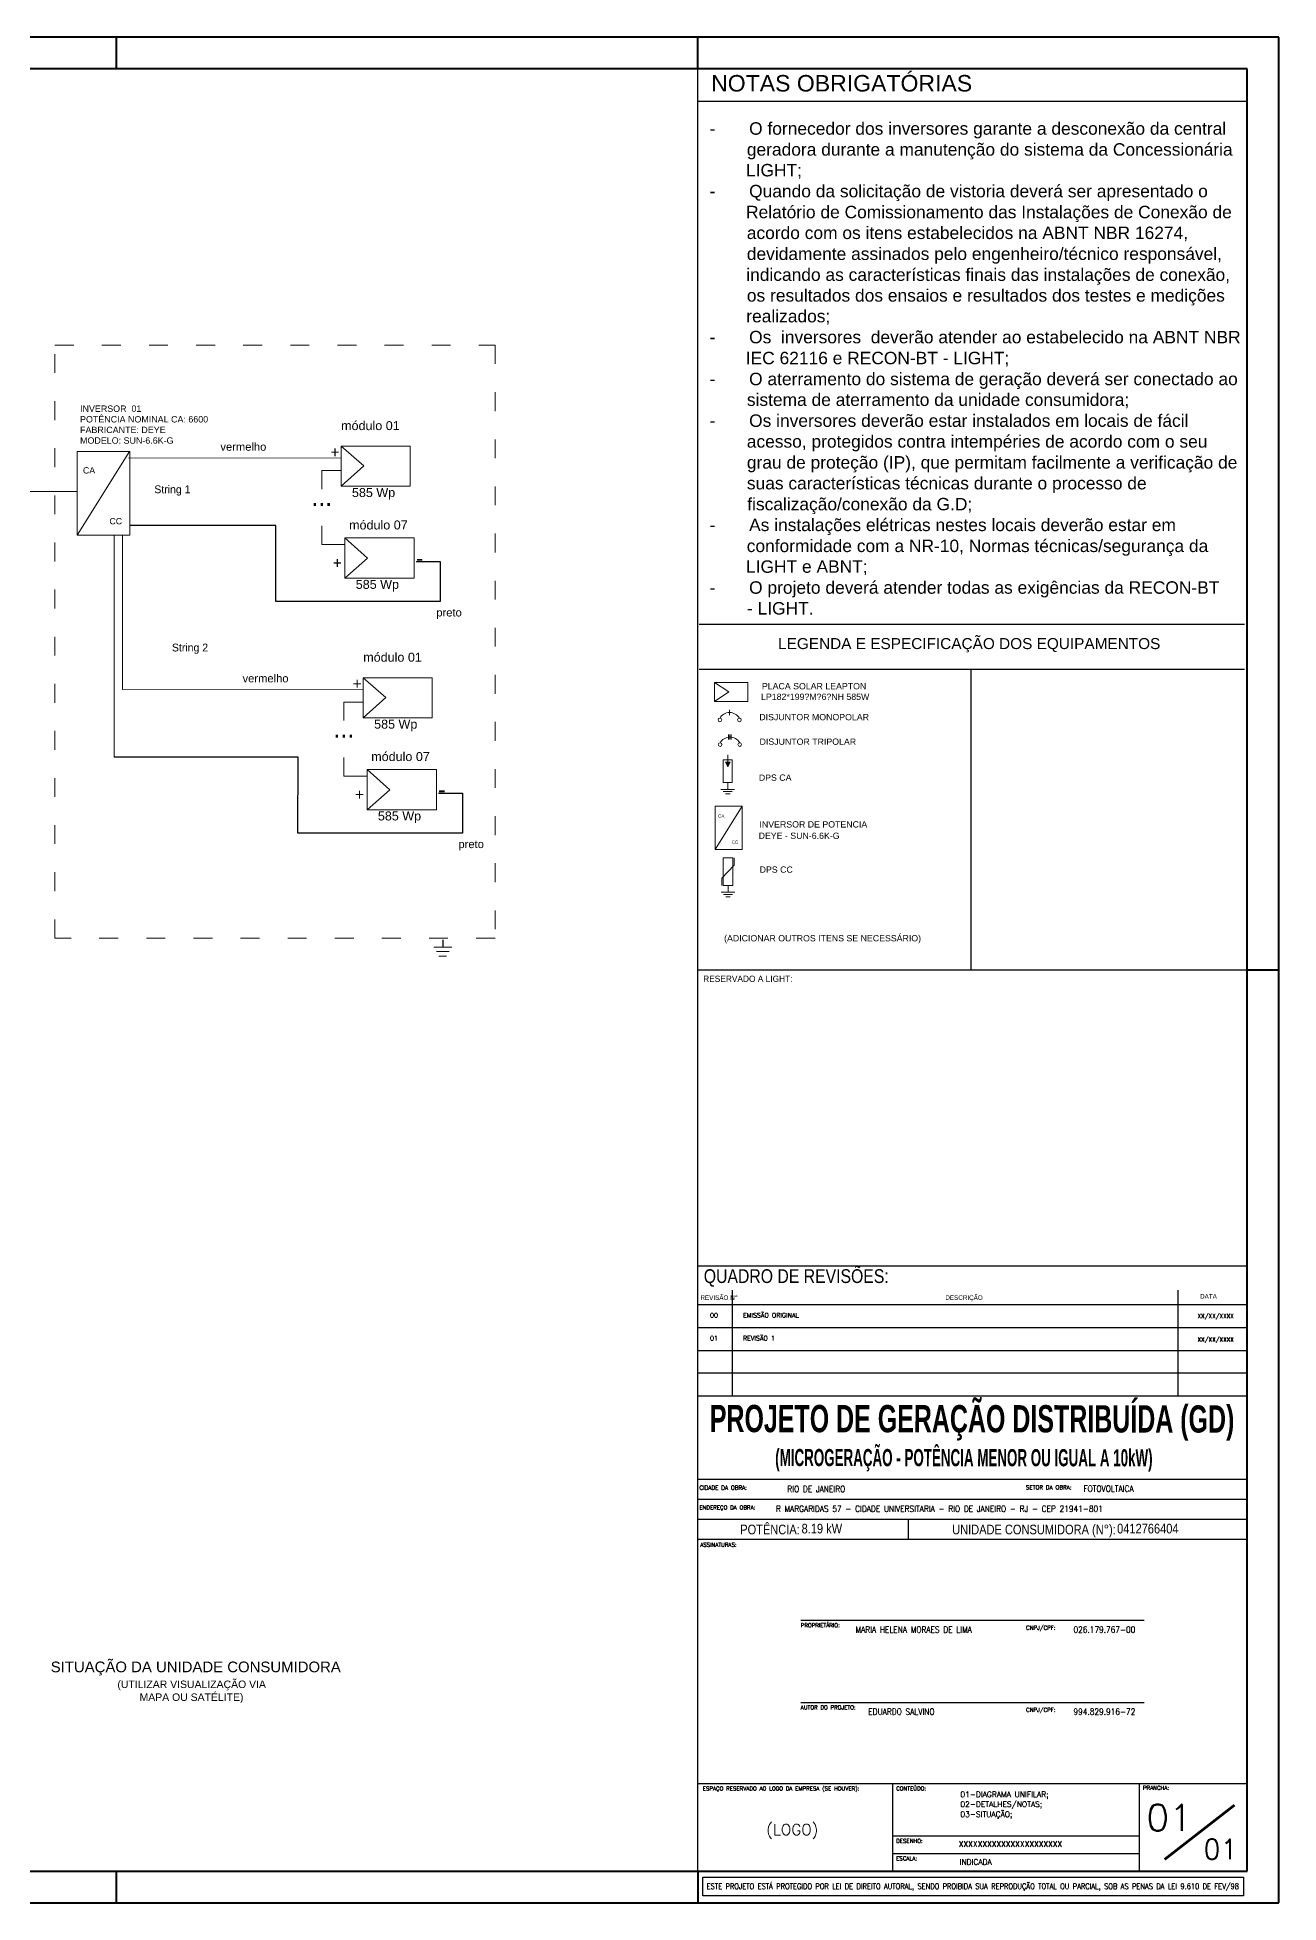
# Model space of a CAD drawing. Header units: metres. Extents: x 95 to 20660, y -9458 to 7254.
# Drawn here: x 540 to 936, y -8045 to -7451 of the extents above; entities that cross this region are included whole.
import ezdxf
from ezdxf.enums import TextEntityAlignment as Align

# ---------------------------------------------------------------- set-up
doc = ezdxf.new("R2010")
doc.units = ezdxf.units.M
doc.linetypes.add('ACAD_ISO03W100', pattern=[30, 12, -18])
doc.layers.get('0').update_dxf_attribs({"color": 4, "lineweight": 18})
for name, color, linetype, lineweight in [('CARIMBO EXT', 140, 'Continuous', 30), ('CARIMBO INT', 140, 'Continuous', 25), ('DETALHES_CTR25', 7, 'Continuous', 13), ('LINHA DE CHAMADA', 1, 'Continuous', 18), ('PDF_Text', 7, 'Continuous', 15), ('PDF_UNIFILAR', 7, 'Continuous', 15), ('PRANCHA EXT', 7, 'Continuous', 40), ('PRANCHA INT', 7, 'Continuous', 40), ('SIMBOLO', 1, 'Continuous', 18), ('TEXTO CAR1', 7, 'Continuous', 25), ('TEXTO CAR2', 7, 'Continuous', 18), ('TXT-02', 7, 'Continuous', 20), ('TXT-05', 7, 'Continuous', 20), ('WY-ELE-DIAGRAMA', 2, 'Continuous', 18), ('WY-ELE-DIAGRAMAS-TEXTO', 2, 'Continuous', 18)]:
    doc.layers.add(name, color=color, linetype=linetype, lineweight=lineweight)
doc.layers.add('PDF_DIAGRAMA', color=92, linetype='Continuous', lineweight=15, true_color=0x00dd00)
doc.styles.add('arial', font='arial.ttf')
doc.styles.add('MtXpl_Swis721_Cn_BT', font='swissc.ttf')
doc.styles.add('PDF Arial', font='arial.ttf')
doc.styles.add('ROMANS', font='romans.shx', dxfattribs={"width": 0.87})
doc.styles.add('SANSSERIFBOLD', font='sasb____.pfb', dxfattribs={"width": 2})
doc.styles.add('STANDARD-0.1', font='arial.ttf', dxfattribs={"height": 0.1})
doc.styles.add('Style-Arial', font='arial.ttf')
doc.styles.add('TECNICO', font='')
doc.styles.get('TECNICO').set_extended_font_data('Dauphin')

msp = doc.modelspace()

# ---------------------------------------------------------------- hatches: boundary and pattern name
at = {"lineweight": 9}
msp.add_hatch(color=7, dxfattribs=at).paths.add_polyline_path([(759.47, -7681.61), (760.91, -7681.61), (760.19, -7683.05)])

# ---------------------------------------------------------------- linework, layer by layer
at = {"color": 7, "lineweight": 20}
for p, q in [((637.08, -7588.73), (630.92, -7588.73)), ((630.92, -7588.73), (630.92, -7588.73)), ((630.92, -7588.73), (630.92, -7594.61)), ((637.08, -7593.67), (637.08, -7588.73)), ((630.92, -7606.37), (630.92, -7612.26)), ((564.83, -7679.94), (564.83, -7609.33)), ((567.42, -7658.42), (567.42, -7609.33)), ((567.42, -7609.33), (567.42, -7609.33)), ((630.92, -7612.26), (630.92, -7612.26)), ((630.92, -7612.26), (638.28, -7612.26)), ((644.13, -7662.48), (637.97, -7662.48)), ((637.97, -7662.48), (637.97, -7662.48)), ((637.97, -7662.48), (637.97, -7668.36)), ((644.13, -7667.42), (644.13, -7662.48)), ((637.97, -7680.12), (637.97, -7686)), ((637.97, -7686), (637.97, -7686)), ((637.97, -7686), (645.33, -7686))]:
    msp.add_line(p, q, dxfattribs=at)
at = {"color": 7, "lineweight": 9}
for p in [(755.97, -7656.2), (755.97, -7662.22)]:
    msp.add_line(p, (760.56, -7659.21), dxfattribs=at)
at = {"color": 7, "linetype": 'Continuous', "lineweight": 9}
for p, q in [((760.19, -7682.08), (760.19, -7679.2)), ((758.03, -7690.25), (762.35, -7690.25)), ((758.75, -7690.97), (761.63, -7690.97)), ((759.47, -7691.69), (760.91, -7691.69)), ((760.19, -7690.25), (760.19, -7688.09)), ((760.29, -7723.01), (760.29, -7720.85)), ((758.13, -7723.01), (762.45, -7723.01)), ((758.85, -7723.73), (761.73, -7723.73)), ((759.57, -7724.45), (761.01, -7724.45))]:
    msp.add_line(p, q, dxfattribs=at)
at = {"color": 7, "linetype": 'ACAD_ISO03W100', "lineweight": 9, "ltscale": 0.5}
msp.add_lwpolyline([(686.08, -7737.64), (545.94, -7737.64), (545.94, -7548.79), (686.08, -7548.79)], close=True, dxfattribs=at)
at = {"color": 7, "lineweight": 9}
for points in [[(659.04, -7593.67), (659.04, -7580.96), (637.08, -7580.96), (637.08, -7593.67)], [(660.34, -7623), (660.34, -7610.2), (638.28, -7610.2), (638.28, -7623)], [(666.09, -7667.42), (666.09, -7654.71), (644.13, -7654.71), (644.13, -7667.42)], [(755.97, -7656.2), (755.97, -7662.22), (766.54, -7662.22), (766.54, -7656.2)], [(667.4, -7696.75), (667.4, -7683.94), (645.33, -7683.94), (645.33, -7696.75)]]:
    msp.add_lwpolyline(points, close=True, dxfattribs=at)
for points in [[(637.08, -7593.67), (644.29, -7587.27), (637.08, -7580.96)], [(638.28, -7623), (645.5, -7616.6), (638.28, -7610.2)], [(644.13, -7667.42), (651.35, -7661.01), (644.13, -7654.71)], [(645.33, -7696.75), (652.55, -7690.35), (645.33, -7683.94)]]:
    msp.add_lwpolyline(points, dxfattribs=at)
at = {"color": 7, "linetype": 'Continuous', "lineweight": 9}
for points in [[(758.75, -7688.09), (758.75, -7680.89), (761.63, -7680.89), (761.63, -7688.09)], [(759.47, -7681.61), (760.91, -7681.61), (760.19, -7683.05)]]:
    msp.add_lwpolyline(points, close=True, dxfattribs=at)
for centre in [(757.67, -7668.14), (763.9, -7668.14), (757.76, -7675.96), (763.99, -7675.96)]:
    msp.add_circle(centre, 0.584, dxfattribs=at)
at = {"color": 7, "lineweight": 9}
for centre in [(760.8, -7669.36), (760.89, -7677.17)]:
    msp.add_arc(centre, 3.58, 30.11933, 151.34184, dxfattribs=at)
at = {"layer": 'CARIMBO EXT', "color": 7}
for p, q in [((750.61, -8034.76), (750.61, -7460.76)), ((750.61, -7471.15), (925.61, -7471.15)), ((751.11, -7637.69), (924.74, -7637.69)), ((751.11, -7651.95), (924.74, -7651.95)), ((837.63, -7651.95), (837.63, -7747.76)), ((750.61, -7747.76), (925.61, -7747.76)), ((750.61, -7841.92), (925.61, -7841.92)), ((761.57, -7849.71), (761.57, -7883.49)), ((903.53, -7849.71), (903.53, -7883.49)), ((750.61, -7854.26), (925.61, -7854.26)), ((750.61, -7861.57), (925.61, -7861.57)), ((750.61, -7868.88), (925.61, -7868.88)), ((925.61, -7876.18), (750.61, -7876.18)), ((925.61, -7883.49), (750.61, -7883.49)), ((925.61, -7910.02), (750.61, -7910.02)), ((925.61, -7916.37), (750.61, -7916.37)), ((925.61, -7922.71), (750.61, -7922.71)), ((817.68, -7922.71), (817.68, -7929.06)), ((925.61, -7929.06), (750.61, -7929.06)), ((925.61, -8006.94), (750.61, -8006.94)), ((812.6, -8006.94), (812.6, -8034.72)), ((891.17, -8006.94), (891.17, -8034.72)), ((891.17, -8023.61), (812.6, -8023.61)), ((891.17, -8029.17), (812.6, -8029.17))]:
    msp.add_line(p, q, dxfattribs=at)
msp.add_lwpolyline([(752.28, -8042.56), (752.28, -8036.63), (924.36, -8036.63), (924.36, -8042.56)], close=True, dxfattribs=at)
at = {"layer": 'CARIMBO INT', "color": 7}
for p, q in [((892.79, -7954.93), (783.43, -7954.93)), ((892.79, -7981.08), (783.43, -7981.08))]:
    msp.add_line(p, q, dxfattribs=at)
at = {"layer": 'LINHA DE CHAMADA', "color": 7, "lineweight": 9}
for p, q in [((569.41, -7584.68), (637.08, -7584.76)), ((530.63, -7595.37), (553.09, -7595.37)), ((567.42, -7658.42), (644.13, -7658.51))]:
    msp.add_line(p, q, dxfattribs=at)
at = {"layer": 'PDF_DIAGRAMA', "color": 7, "lineweight": 0}
for points in [[(666.59, -7740.45), (672.29, -7740.45)], [(667.41, -7741.87), (671.47, -7741.87)], [(668.22, -7743.4), (670.66, -7743.4)]]:
    msp.add_lwpolyline(points, dxfattribs=at)
at = {"layer": 'PDF_UNIFILAR', "color": 7, "lineweight": 25}
for points in [[(661.01, -7617.7), (668.63, -7617.7), (668.63, -7630.46), (616.29, -7630.46), (616.31, -7606.19), (569.86, -7606.19)], [(668.06, -7691.45), (675.69, -7691.45), (675.69, -7704.21), (623.35, -7704.21), (623.36, -7679.94), (564.83, -7679.94)], [(669.44, -7738.11), (669.44, -7740.45)]]:
    msp.add_lwpolyline(points, dxfattribs=at)
at = {"layer": 'PRANCHA EXT'}
for p, q in [((935.61, -7450.76), (94.61, -7450.76)), ((94.61, -8044.76), (935.61, -8044.76))]:
    msp.add_line(p, q, dxfattribs=at)
at = {"layer": 'PRANCHA EXT', "color": 7}
msp.add_line((935.61, -8044.76), (935.61, -7450.76), dxfattribs=at)
at = {"layer": 'PRANCHA INT'}
for p, q in [((565.61, -7460.76), (565.61, -7450.76)), ((925.61, -7460.76), (119.61, -7460.76)), ((119.61, -8034.76), (925.61, -8034.76)), ((565.61, -8044.76), (565.61, -8034.76))]:
    msp.add_line(p, q, dxfattribs=at)
at = {"layer": 'PRANCHA INT', "color": 7}
for p, q in [((750.61, -7460.76), (750.61, -7450.76)), ((925.61, -8034.76), (925.61, -7460.76)), ((925.61, -7747.76), (935.61, -7747.76)), ((750.61, -8034.76), (750.61, -8044.76))]:
    msp.add_line(p, q, dxfattribs=at)
at = {"layer": 'SIMBOLO', "color": 7, "lineweight": 9}
msp.add_line((762.24, -7714.37), (758.35, -7718.57), dxfattribs=at)
at = {"layer": 'SIMBOLO', "color": 7, "linetype": 'ByBlock', "lineweight": 9}
for p, q in [((758.77, -7720.85), (758.77, -7712.09)), ((758.77, -7712.09), (761.82, -7712.09)), ((761.82, -7712.09), (761.82, -7720.85)), ((762.24, -7714.37), (762.24, -7712.09)), ((758.35, -7720.85), (758.35, -7718.57)), ((758.77, -7720.85), (761.82, -7720.85))]:
    msp.add_line(p, q, dxfattribs=at)
at = {"layer": 'TEXTO CAR2', "color": 7, "const_width": 0.847}
msp.add_lwpolyline([(899.29, -8030.99), (921.55, -8013.68)], dxfattribs=at)
at = {"layer": 'WY-ELE-DIAGRAMA', "color": 7, "lineweight": 9}
for p, q in [((553.09, -7609.33), (569.73, -7582.62)), ((760.79, -7664.97), (760.79, -7666.57)), ((760.45, -7672.79), (760.45, -7674.39)), ((760.87, -7672.79), (760.87, -7674.39)), ((761.3, -7672.79), (761.3, -7674.39)), ((756.19, -7709.36), (764.75, -7695.62))]:
    msp.add_line(p, q, dxfattribs=at)
for points in [[(553.09, -7582.62), (569.86, -7582.62), (569.86, -7609.33), (553.09, -7609.33)], [(756.19, -7695.62), (764.81, -7695.62), (764.81, -7709.36), (756.19, -7709.36)]]:
    msp.add_lwpolyline(points, close=True, dxfattribs=at)

# ---------------------------------------------------------------- texts
at = {"color": 7, "lineweight": 20, "char_height": 2.5, "attachment_point": 1}
for s, insert in [('String 1', (577.61, -7593.45)), ('String 2', (583.21, -7643.83))]:
    msp.add_mtext(s, dxfattribs=dict(at, insert=insert))
at = {"layer": 'DETALHES_CTR25', "color": 7, "style": 'SANSSERIFBOLD'}
for s, height, rotation, width, p, p2 in [('PROJETO DE GERAÇÃO DISTRIBUÍDA (GD)', 8.6845, 359.94912, 0.667616, (754.47, -7894.92), (921.49, -7895.07)), ('(MICROGERAÇÃO - POTÊNCIA MENOR OU IGUAL A 10kW)', 5.4712, 359.95544, 0.567303, (775.3, -7905.74), (895.46, -7905.83))]:
    msp.add_text(s, height=height, rotation=rotation, dxfattribs=dict(at, width=width)).set_placement(p, p2, align=Align.FIT)
at = {"layer": 'PDF_Text', "color": 7, "attachment_point": 7, "style": 'PDF Arial'}
for s, insert, char_height in [('+', (633.67, -7584.61), 3.58), ('...', (627.57, -7599.99), 5.72), ('+', (634.42, -7619.89), 3.58), ('-', (660.88, -7619.13), 5.15), ('+', (640.72, -7658.36), 3.58), ('...', (634.62, -7673.74), 5.72), ('+', (641.47, -7693.63), 3.58), ('-', (667.93, -7692.88), 5.15)]:
    msp.add_mtext(s, dxfattribs=dict(at, insert=insert, char_height=char_height))
at = {"layer": 'TEXTO CAR1', "color": 7, "lineweight": 9, "style": 'Style-Arial'}
for s, height, p in [('NOTAS OBRIGATÓRIAS', 5.25, (754.89, -7468.02)), ('LEGENDA E ESPECIFICAÇÃO DOS EQUIPAMENTOS', 3.5, (776.22, -7645.57)), ('PLACA SOLAR LEAPTON', 2, (771.07, -7658.39)), ('LP182*199%%31M%%3166%%31NH 585W ', 2, (770.79, -7661.75)), ('DISJUNTOR MONOPOLAR', 2, (770.24, -7668.23)), ('DISJUNTOR TRIPOLAR', 2, (770.33, -7676.05)), ('DPS CA', 2, (770.08, -7687.51)), ('DEYE - SUN-6.6K-G', 2, (770.02, -7706.01)), ('INVERSOR DE POTENCIA', 2, (770.29, -7702.39)), ('DPS CC ', 2, (770.34, -7716.79)), ('(ADICIONAR OUTROS ITENS SE NECESSÁRIO)', 2, (759.03, -7738.65))]:
    msp.add_text(s, height=height, dxfattribs=at).set_placement(p)
at = {"layer": 'TEXTO CAR1', "color": 7, "lineweight": 20, "style": 'arial'}
for s, p in [('-       O fornecedor dos inversores garante a desconexão da central', (754.39, -7481.78)), ('geradora durante a manutenção do sistema da Concessionária', (766.27, -7488.45)), ('LIGHT;', (766.01, -7495.05)), ('-       Quando da solicitação de vistoria deverá ser apresentado o', (754.39, -7501.72)), ('Relatório de Comissionamento das Instalações de Conexão de', (766.02, -7508.38)), ('acordo com os itens estabelecidos na ABNT NBR 16274,', (766.25, -7515)), ('devidamente assinados pelo engenheiro/técnico responsável,', (766.26, -7521.67)), ('indicando as características finais das instalações de conexão,', (766.08, -7528.33)), ('os resultados dos ensaios e resultados dos testes e medições', (766.27, -7534.93)), ('realizados;', (766.09, -7541.53)), ('-       Os  inversores  deverão atender ao estabelecido na ABNT NBR', (754.39, -7548.2)), ('IEC 62116 e RECON-BT - LIGHT;', (765.93, -7554.87)), ('-       O aterramento do sistema de geração deverá ser conectado ao', (754.39, -7561.54)), ('sistema de aterramento da unidade consumidora;', (766.28, -7568.14)), ('-       Os inversores deverão estar instalados em locais de fácil', (754.39, -7574.81)), ('acesso, protegidos contra intempéries de acordo com o seu', (766.25, -7581.43)), ('grau de proteção (IP), que permitam facilmente a verificação de', (766.27, -7588.1)), ('suas características técnicas durante o processo de', (766.28, -7594.72)), ('fiscalização/conexão da G.D;', (766.4, -7601.39)), ('-       As instalações elétricas nestes locais deverão estar em', (754.39, -7608.01)), ('conformidade com a NR-10, Normas técnicas/segurança da', (766.23, -7614.68)), ('LIGHT e ABNT;', (766.01, -7621.28)), ('-       O projeto deverá atender todas as exigências da RECON-BT', (754.39, -7627.95)), ('- LIGHT.', (766.32, -7634.57))]:
    msp.add_text(s, height=3.96, dxfattribs=at).set_placement(p)
at = {"layer": 'TEXTO CAR1', "color": 7}
for s, height, style, p in [('RESERVADO A LIGHT:', 1.9842, 'TECNICO', (752.36, -7751.55)), ('CIDADE DA OBRA:', 1.3029, 'ROMANS', (751.18, -7913.27)), ('SETOR DA OBRA:', 1.3029, 'ROMANS', (855.1, -7913.17)), ('ENDEREÇO DA OBRA:', 1.2699, 'ROMANS', (751.16, -7919.54)), ('ASSINATURAS:', 1.2699, 'ROMANS', (751.42, -7931.42)), ('PROPRIETÁRIO:', 1.2699, 'ROMANS', (783.43, -7957.06)), ('    CNPJ/CPF: ', 1.2699, 'ROMANS', (851.4, -7957.84)), ('AUTOR DO PROJETO:', 1.2699, 'ROMANS', (783.43, -7983.21)), ('    CNPJ/CPF: ', 1.2699, 'ROMANS', (851.4, -7984)), ('ESPAÇO RESERVADO AO LOGO DA EMPRESA (SE HOUVER):', 1.2699, 'ROMANS', (752.22, -8009.04)), ('CONTEÚDO:', 1.27, 'ROMANS', (813.81, -8009.02)), ('PRANCHA:', 1.27, 'ROMANS', (892.4, -8008.82)), ('DESENHO:', 1.27, 'ROMANS', (813.81, -8025.75)), ('ESCALA:', 1.27, 'ROMANS', (813.81, -8031.3))]:
    msp.add_text(s, height=height, dxfattribs=dict(at, style=style)).set_placement(p)
at = {"layer": 'TEXTO CAR1', "lineweight": 9, "style": 'Style-Arial'}
for s, height, p in [('SITUAÇÃO DA UNIDADE CONSUMIDORA', 3.4, (544.62, -7971.38)), ('(UTILIZAR VISUALIZAÇÃO VIA', 2.38, (565.85, -7976.41)), ('MAPA OU SATÉLITE)', 2.38, (572.91, -7980.51))]:
    msp.add_text(s, height=height, dxfattribs=at).set_placement(p)
at = {"layer": 'TEXTO CAR2', "color": 6, "style": 'ROMANS', "width": 0.87}
for s, p in [('RIO DE JANEIRO', (779.16, -7914.03)), ('FOTOVOLTAICA', (873.44, -7913.93)), ('R MARGARIDAS 57 - CIDADE UNIVERSITARIA - RIO DE JANEIRO - RJ - CEP 21941-801', (775.51, -7920.33)), ('MARIA HELENA MORAES DE LIMA', (800.86, -7958.78)), ('026.179.767-00', (870.28, -7958.78)), ('EDUARDO SALVINO', (804.94, -7984.93)), ('994.829.916-72', (870.28, -7984.93))]:
    msp.add_text(s, height=1.9842, dxfattribs=at).set_placement(p)
at = {"layer": 'TEXTO CAR2', "color": 7, "style": 'ROMANS'}
for s, height, p in [('01-DIAGRAMA UNIFILAR;', 1.7461, (834.26, -8011.15)), ('02-DETALHES/NOTAS;', 1.7461, (834.26, -8014.27)), ('03-SITUAÇÃO;', 1.7461, (834.26, -8017.48)), ('INDICADA', 1.746, (834, -8032.66))]:
    msp.add_text(s, height=height, dxfattribs=at).set_placement(p)
for height, p in [(8.466, (900.74, -8021.91)), (6.349, (917.1, -8030.92))]:
    msp.add_text('01', height=height, dxfattribs=at).set_placement(p, align=Align.CENTER)
at = {"layer": 'TEXTO CAR2', "color": 6, "style": 'ROMANS'}
msp.add_text('(LOGO)', height=3.527, dxfattribs=at).set_placement((789.04, -8023.26), align=Align.RIGHT)
msp.add_text('XXXXXXXXXXXXXXXXXXXXXX', height=1.7461, dxfattribs=at).set_placement((833.78, -8026.97))
at = {"layer": 'TEXTO CAR2', "color": 7, "style": 'ROMANS', "width": 0.76481}
msp.add_text('ESTE PROJETO ESTÁ PROTEGIDO POR LEI DE DIREITO AUTORAL, SENDO PROIBIDA SUA REPRODUÇÃO TOTAL OU PARCIAL, SOB AS PENAS DA LEI 9.610 DE FEV/98', height=1.74608, dxfattribs=at).set_placement((753.47, -8040.41), (922.94, -8040.41), align=Align.FIT)
at = {"layer": 'TXT-02', "color": 6, "style": 'ROMANS'}
for s, height, p in [('00', 1.462, (754.56, -7858.45)), ('EMISSÃO ORIGINAL', 1.4617, (765.04, -7858.45)), ('XX/XX/XXXX', 1.32, (909.78, -7858.58)), ('01', 1.462, (754.56, -7865.76)), ('REVISÃO 1', 1.462, (765.04, -7865.76)), ('XX/XX/XXXX', 1.32, (909.78, -7866.08))]:
    msp.add_text(s, height=height, dxfattribs=at).set_placement(p)
at = {"layer": 'TXT-02', "color": 6, "lineweight": 9}
for s, insert, char_height, width, attachment_point, style in [('INVERSOR  01\\PPOTÊNCIA NOMINAL CA: 6600\\PFABRICANTE: DEYE\\PMODELO: SUN-6.6K-G', (553.96, -7568), 2.0286, 58.7349, 1, 'STANDARD-0.1'), ('módulo 07', (646.67, -7681.27), 2.86, 22.2197, 7, 'PDF Arial')]:
    msp.add_mtext(s, dxfattribs=dict(at, insert=insert, char_height=char_height, width=width, attachment_point=attachment_point, style=style))
at = {"layer": 'TXT-02', "color": 6, "lineweight": 9, "char_height": 2.86, "attachment_point": 7, "style": 'PDF Arial'}
for s, insert in [('módulo 01', (637.08, -7575.88)), ('585 Wp', (640.53, -7598.02)), ('módulo 07', (639.62, -7607.52)), ('585 Wp', (641.74, -7627.26)), ('módulo 01', (644.13, -7649.63)), ('585 Wp', (647.59, -7671.77)), ('585 Wp', (648.79, -7701))]:
    msp.add_mtext(s, dxfattribs=dict(at, insert=insert))
at = {"layer": 'TXT-02', "color": 7, "char_height": 2.548, "attachment_point": 7, "style": 'PDF Arial'}
for s, insert in [('vermelho', (598.64, -7582.45)), ('preto', (667.39, -7635.96)), ('vermelho', (605.7, -7656.2)), ('preto', (674.44, -7709.71))]:
    msp.add_mtext(s, dxfattribs=dict(at, insert=insert))
at = {"layer": 'TXT-02', "color": 7, "lineweight": 9, "char_height": 1.999, "width": 87.969, "attachment_point": 1, "style": 'STANDARD-0.1'}
for s, insert in [('CA', (554.88, -7587.66)), ('CC', (563.32, -7603.84))]:
    msp.add_mtext(s, dxfattribs=dict(at, insert=insert))
at = {"layer": 'TXT-02', "color": 7, "char_height": 1.4617, "width": 191.043, "attachment_point": 1}
for s, insert in [('\\fSwis721 Cn BT|b0|i0|c0|p34;REVISÃO N°', (751.49, -7851.36)), ('\\fSwis721 Cn BT|b0|i0|c0|p34;DESCRIÇÃO', (829.47, -7851.36)), ('\\fSwis721 Cn BT|b0|i0|c0|p34;DATA', (910.59, -7850.96))]:
    msp.add_mtext(s, dxfattribs=dict(at, insert=insert))
at = {"layer": 'TXT-05', "color": 7, "lineweight": 20, "style": 'MtXpl_Swis721_Cn_BT'}
for s, height, p in [('POTÊNCIA:', 3.07, (764.16, -7927.46)), ('UNIDADE CONSUMIDORA (N°): ', 3.0696, (831.65, -7927.46))]:
    msp.add_text(s, height=height, dxfattribs=at).set_placement(p)
at = {"layer": 'TXT-05', "color": 6, "lineweight": 20, "style": 'MtXpl_Swis721_Cn_BT'}
for s, p in [('8.19 kW', (783.7, -7927.17)), ('0412766404', (884.16, -7927.17))]:
    msp.add_text(s, height=3.07, dxfattribs=at).set_placement(p)
at = {"layer": 'TXT-05', "color": 7, "insert": (752.56, -7843.05), "char_height": 4.3851, "width": 191.043, "attachment_point": 1}
msp.add_mtext('{\\fSwis721 Cn BT|b0|i0|c0|p34;QUADRO DE REVISÕES:}', dxfattribs=at)
at = {"layer": 'WY-ELE-DIAGRAMAS-TEXTO', "color": 7, "lineweight": 9, "char_height": 1.028, "width": 45.2412, "attachment_point": 1, "style": 'STANDARD-0.1'}
for s, insert in [('CA', (757.11, -7698.21)), ('CC', (761.45, -7706.53))]:
    msp.add_mtext(s, dxfattribs=dict(at, insert=insert))

doc.saveas('drawing.dxf')
